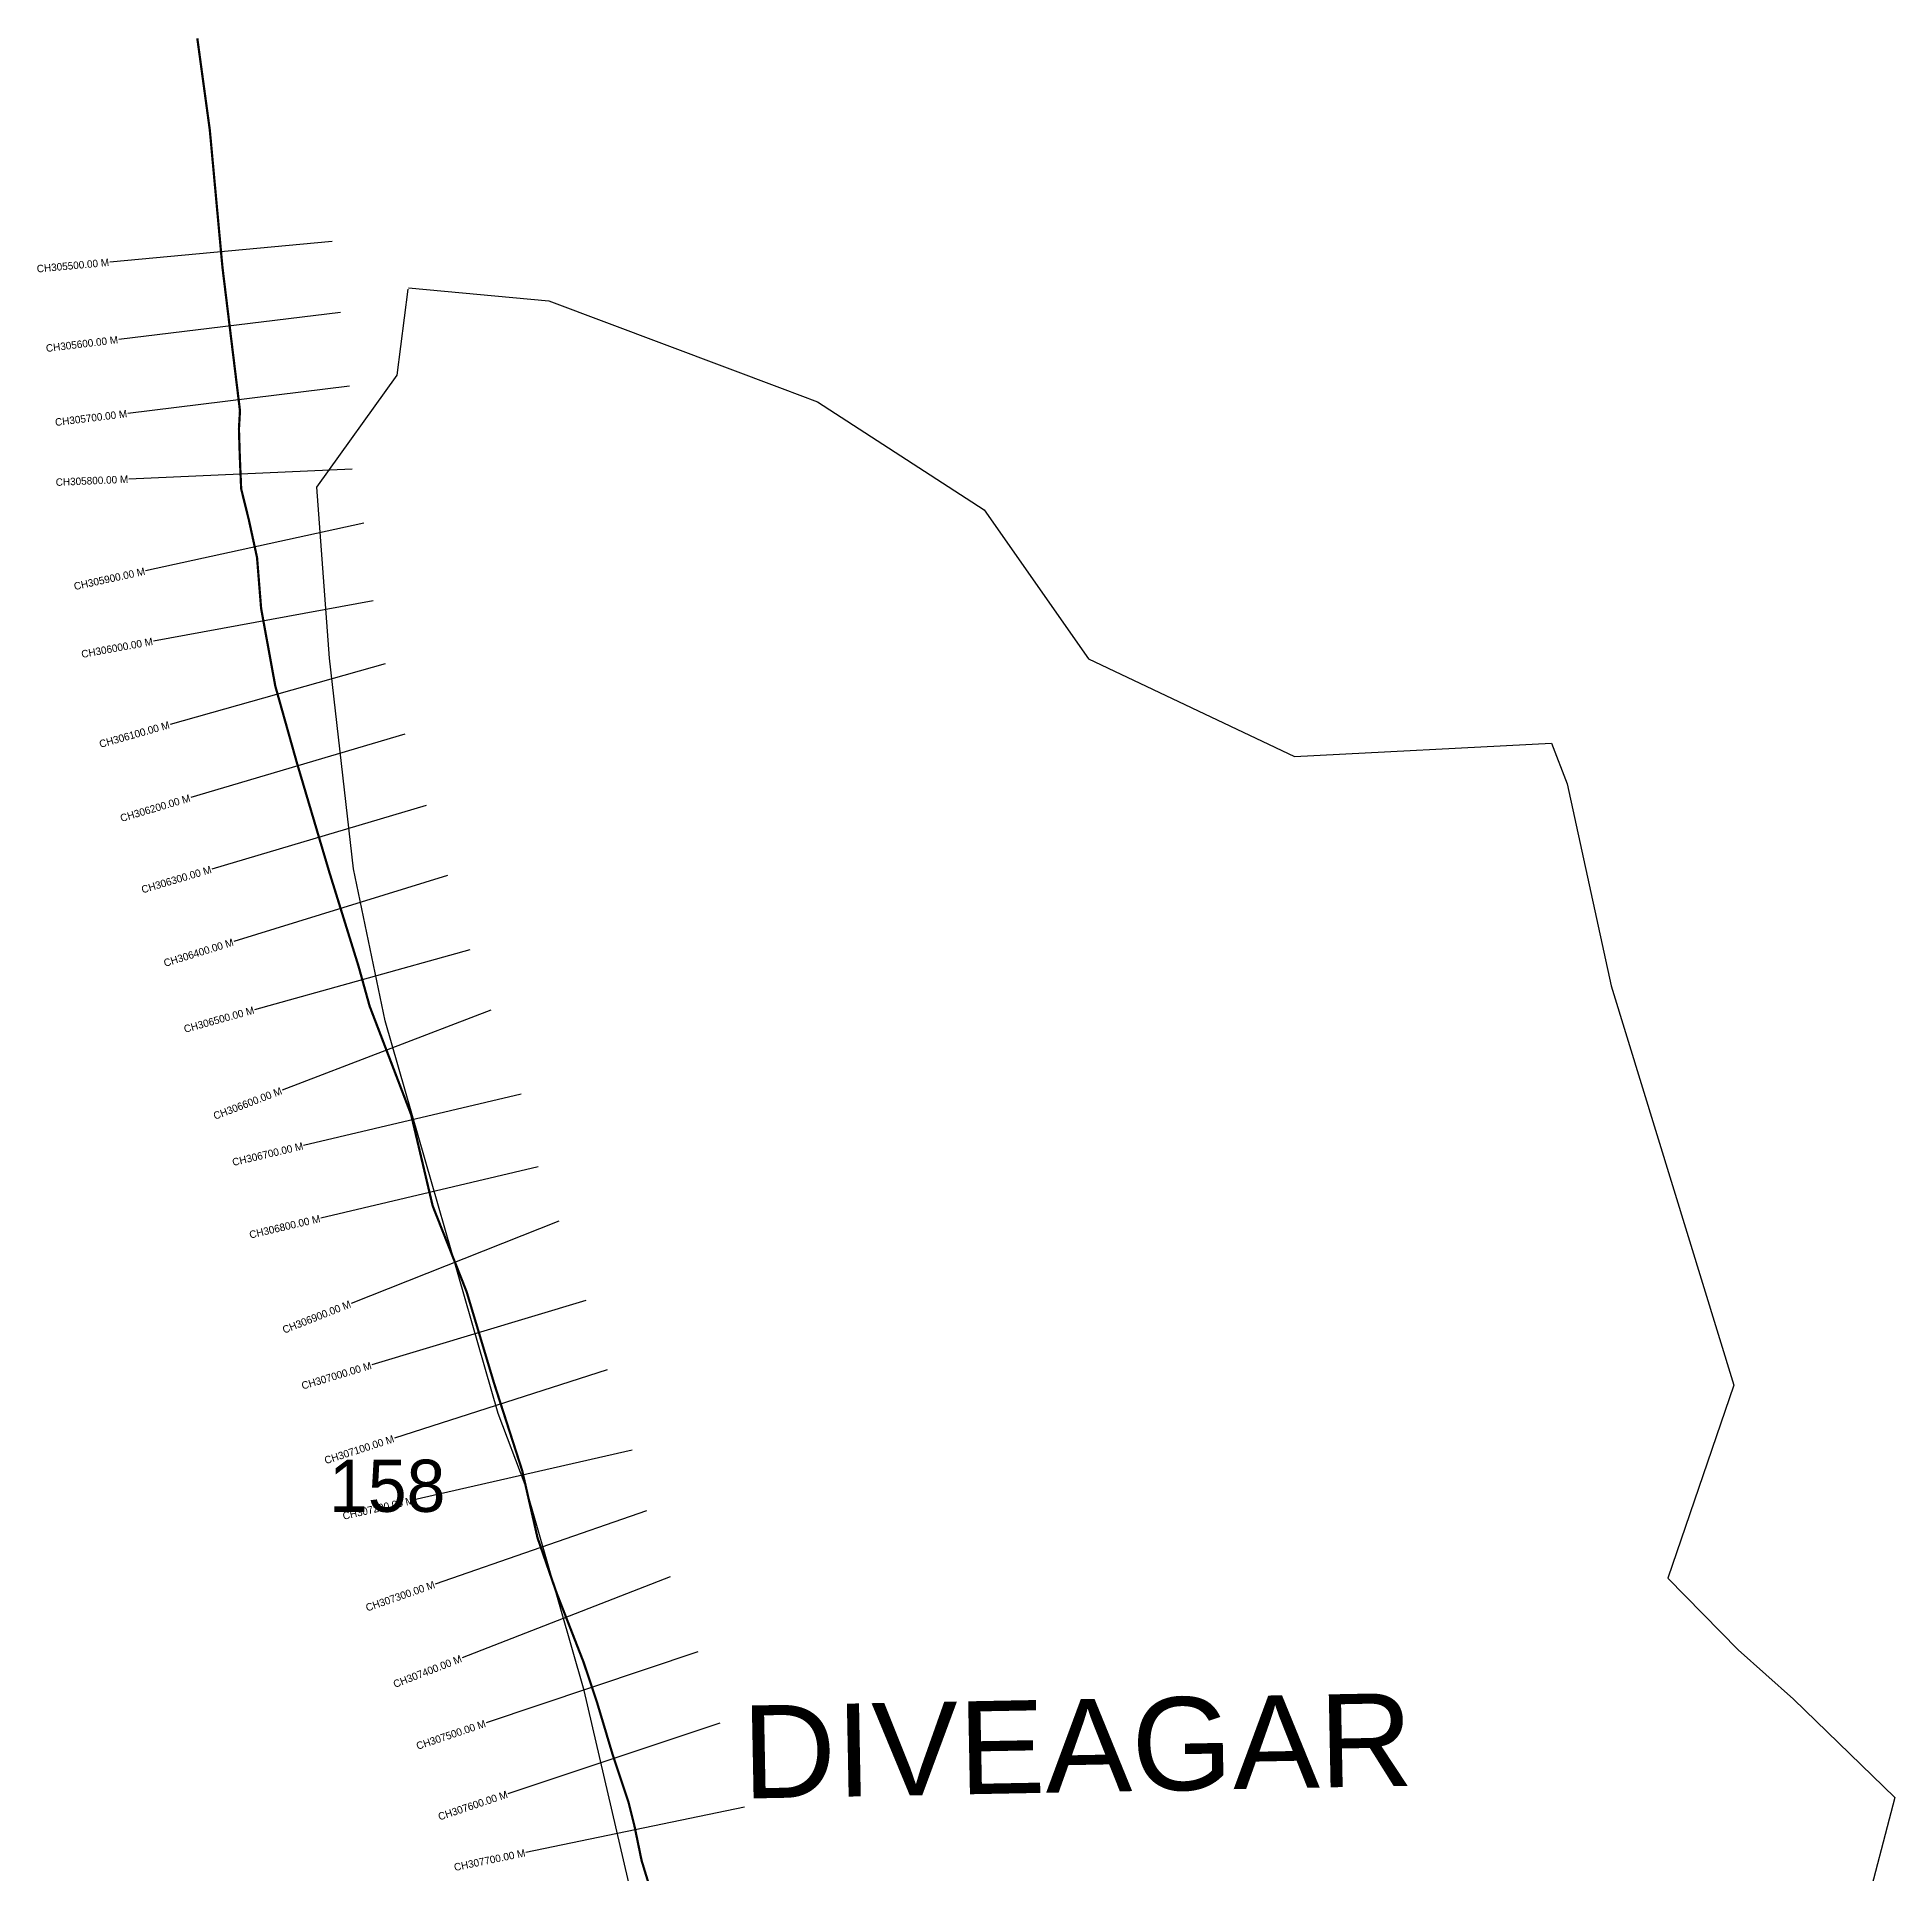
# Model space of a CAD drawing. Header units: metres. Extents: x 285983 to 288477, y 2008728 to 2013262.
# Drawn here: x 285983 to 288477, y 2010796 to 2013262 of the extents above; entities that cross this region are included whole.
import ezdxf
from ezdxf.enums import TextEntityAlignment as Align

# ---------------------------------------------------------------- set-up
doc = ezdxf.new("R2010")
doc.units = ezdxf.units.M
for name, color, linetype in [('CS', 134, 'Continuous'), ('CSMark', 6, 'Continuous'), ('NATURALLY PROTECTED', 3, 'Continuous'), ('village', 3, 'Continuous'), ('VILLAGE NAME', 250, 'Continuous')]:
    doc.layers.add(name, color=color, linetype=linetype)

msp = doc.modelspace()

# ---------------------------------------------------------------- linework, layer by layer
at = {"color": 6}
msp.add_lwpolyline([(286481, 2012925.8), (286669.4, 2012908.4)], dxfattribs=at)
at = {"layer": 'CS'}
for p, q in [((286378.8, 2012987.8), (286080.1, 2012960.3)), ((286389.9, 2012892.9), (286092.1, 2012856.5)), ((286402, 2012793.7), (286104.3, 2012757.2)), ((286405.5, 2012682.2), (286105.8, 2012669.1)), ((286421.3, 2012609.7), (286128.2, 2012545.8)), ((286433.9, 2012505.6), (286138.8, 2012451.6)), ((286449.7, 2012421.1), (286161, 2012339.8)), ((286476.3, 2012326.9), (286188.7, 2012241.6)), ((286504.8, 2012231), (286217.2, 2012145.7)), ((286533.3, 2012137.1), (286246.8, 2012048.2)), ((286563.6, 2012037.2), (286274.6, 2011956.8)), ((286591.7, 2011956.2), (286311.5, 2011848.9)), ((286632.4, 2011843.3), (286340.4, 2011774.4)), ((286655.4, 2011746), (286363.4, 2011677.1)), ((286683.1, 2011672.8), (286404.1, 2011562.6)), ((286719.4, 2011566.3), (286432.1, 2011480)), ((286747.8, 2011473.5), (286462.2, 2011381.6)), ((286781.3, 2011365.5), (286488.9, 2011298.8)), ((286800.5, 2011284.3), (286517.1, 2011185.9)), ((286832.6, 2011195.4), (286553, 2011086.7)), ((286869.6, 2011095.1), (286585.3, 2010999.4)), ((286899.3, 2010999.2), (286614.7, 2010904.4)), ((286932.4, 2010886.5), (286638.7, 2010825.5))]:
    msp.add_line(p, q, dxfattribs=at)
at = {"layer": 'NATURALLY PROTECTED', "const_width": 3, "flags": 128}
msp.add_lwpolyline([(286197.6, 2013260.8), (286214.4, 2013137.6), (286231.4, 2012953.1), (286254.9, 2012760.8), (286253.5, 2012736.3), (286254.7, 2012698.3), (286256.5, 2012656), (286266.9, 2012613.9), (286277.8, 2012563.8), (286283.3, 2012495.3), (286302.3, 2012391.3), (286331.2, 2012288.6), (286374.9, 2012141.3), (286414, 2012015.4), (286429, 2011961.5), (286484.7, 2011815.9), (286513.6, 2011693.5), (286559.2, 2011578.2), (286596, 2011455.5), (286633.7, 2011338.5), (286654.4, 2011247.8), (286680, 2011173.9), (286716, 2011081.5), (286734, 2011027.9), (286754.7, 2010958.7), (286776.5, 2010893.2), (286784.5, 2010861.2), (286794.1, 2010814.7), (286810.6, 2010760.7)], dxfattribs=at)
at = {"layer": 'village', "color": 6}
for points in [[(286797.7, 2010696.2, 0), (286716.8, 2011043.2, 0), (286638, 2011319.1, 0), (286601.4, 2011414.8, 0), (286449.7, 2011941.9, 0), (286407.1, 2012146.1, 0), (286374.9, 2012428.9, 0), (286358.3, 2012658.4, 0), (286465.8, 2012808.8, 0), (286480.8, 2012924.2, 0)], [(286669.4, 2012908.4, 0), (286982.7, 2012790.8, 0), (287030.1, 2012773, 0), (287253.9, 2012628, 0), (287394, 2012427.6, 0), (287670.6, 2012296.6, 0), (288015.8, 2012314.7, 0), (288036.9, 2012259.8, 0), (288095.6, 2011989, 0), (288260.4, 2011452.9, 0), (288171.7, 2011193.6, 0), (288266.3, 2011097.5, 0), (288340.7, 2011031.3, 0), (288476.6, 2010899.3, 0)], [(288476.6, 2010899.3, 0), (288434.9, 2010740, 0)]]:
    msp.add_polyline3d(points, dxfattribs=at)

# ---------------------------------------------------------------- texts
at = {"insert": (286374.5, 2011352.8), "char_height": 70, "attachment_point": 1}
msp.add_mtext_dynamic_manual_height_columns('158', width=317.251, gutter_width=1, heights=[0], dxfattribs=at)
at = {"layer": 'CSMark'}
for s, rotation, p in [('CH305500.00 M', 5.2563, (286079.1, 2012960.2)), ('CH305600.00 M', 6.9767, (286091.1, 2012856.4)), ('CH305700.00 M', 6.9767, (286103.3, 2012757.1)), ('CH305800.00 M', 2.4996, (286104.8, 2012669.1)), ('CH305900.00 M', 12.2898, (286127.2, 2012545.6)), ('CH306000.00 M', 10.3605, (286137.8, 2012451.4)), ('CH306100.00 M', 15.7324, (286160, 2012339.5)), ('CH306200.00 M', 16.5279, (286187.8, 2012241.3)), ('CH306300.00 M', 16.5279, (286216.2, 2012145.4)), ('CH306400.00 M', 17.2465, (286245.8, 2012047.9)), ('CH306500.00 M', 15.5359, (286273.6, 2011956.6)), ('CH306600.00 M', 20.955, (286310.6, 2011848.5)), ('CH306700.00 M', 13.2848, (286339.5, 2011774.2)), ('CH306800.00 M', 13.2848, (286362.4, 2011676.8)), ('CH306900.00 M', 21.543, (286403.1, 2011562.3)), ('CH307000.00 M', 16.7175, (286431.1, 2011479.7)), ('CH307100.00 M', 17.8337, (286461.3, 2011381.3)), ('CH307200.00 M', 12.8561, (286487.9, 2011298.6)), ('CH307300.00 M', 19.1336, (286516.1, 2011185.6)), ('CH307400.00 M', 21.2502, (286552, 2011086.3)), ('CH307500.00 M', 18.6012, (286584.3, 2010999.1)), ('CH307600.00 M', 18.427, (286613.7, 2010904)), ('CH307700.00 M', 11.7258, (286637.7, 2010825.3))]:
    msp.add_text(s, height=10, rotation=rotation, dxfattribs=at).set_placement(p, align=Align.MIDDLE_RIGHT)
at = {"layer": 'VILLAGE NAME', "insert": (286927.8, 2011022.6), "char_height": 124.759, "attachment_point": 1, "rotation": 1.1028}
msp.add_mtext_dynamic_manual_height_columns('{\\fArial|b0|i0|c0|p34;DIVEAGAR}', width=833.951, gutter_width=623.8, heights=[0], dxfattribs=at)

doc.saveas('drawing.dxf')
